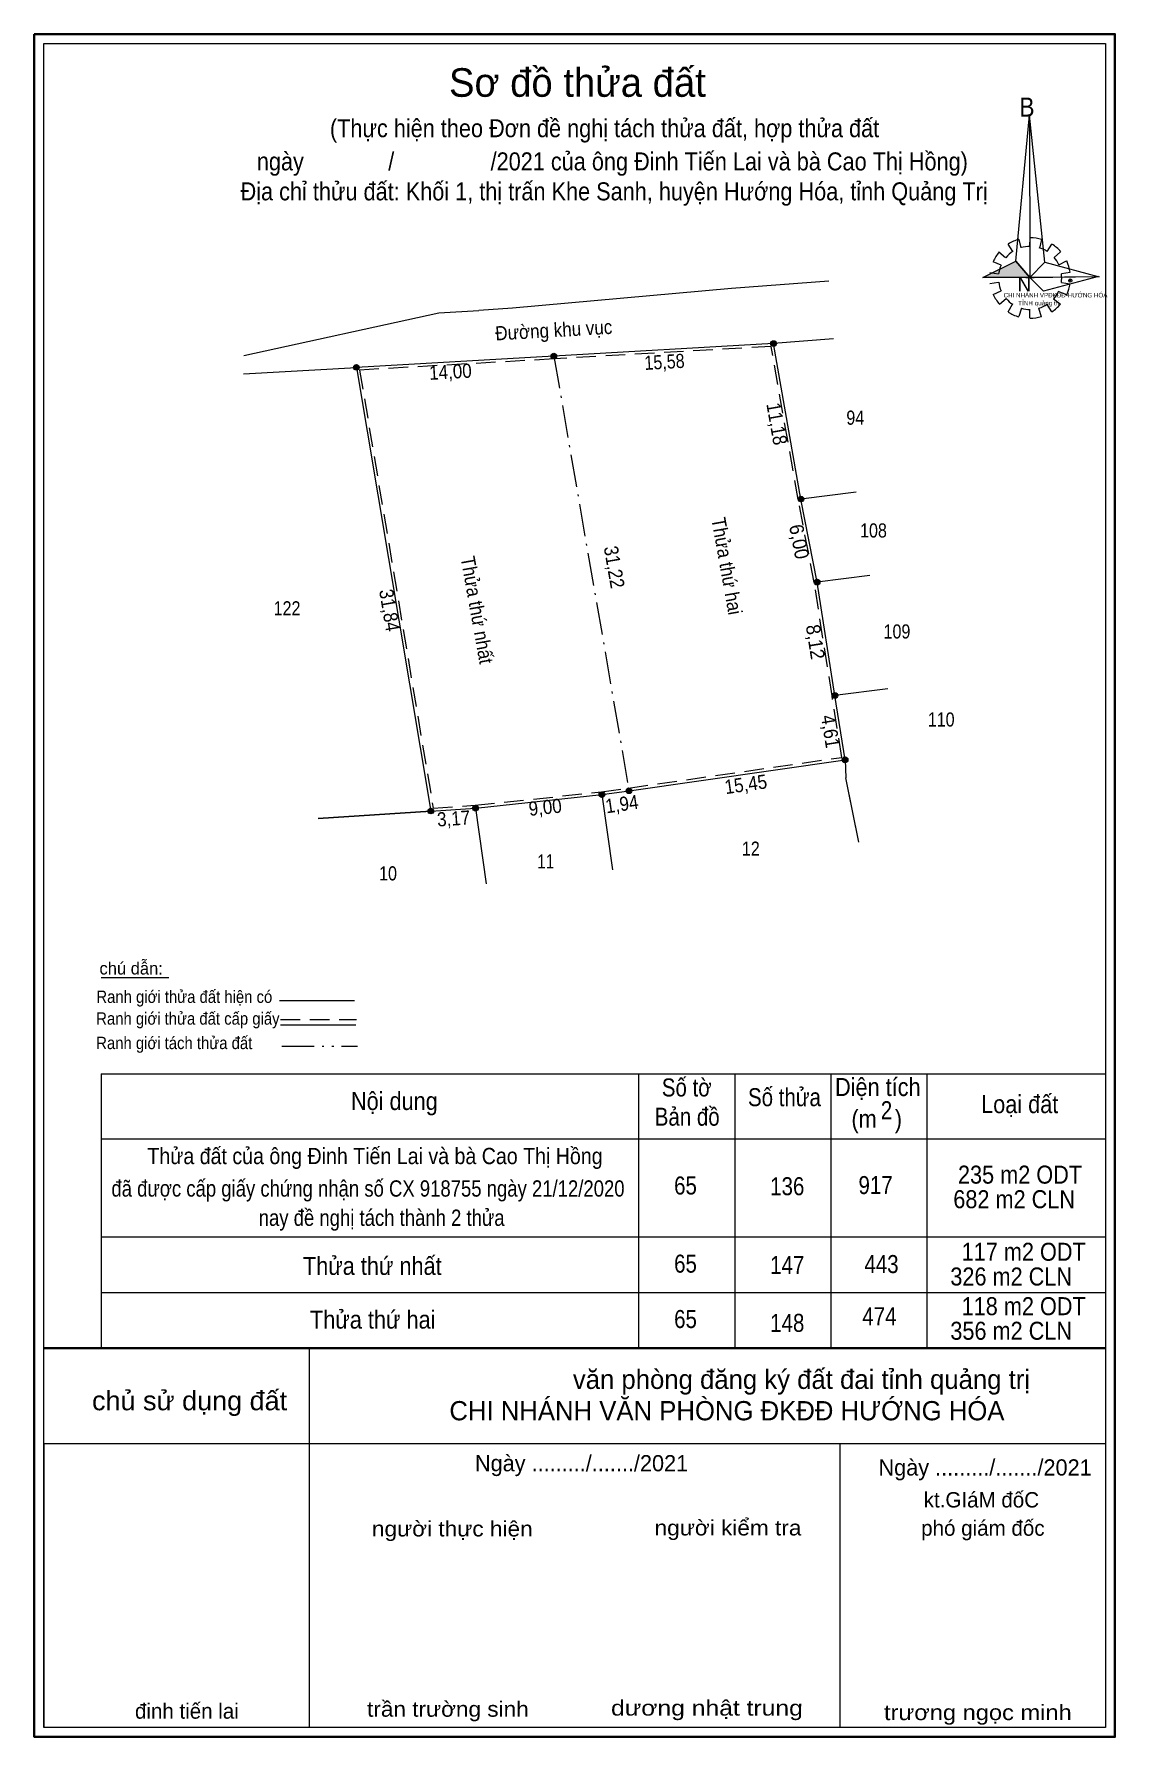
# Model space of a CAD drawing. Header units: metres. Extents: x 551896 to 551973, y 1839935 to 1840055.
import ezdxf
from ezdxf.enums import TextEntityAlignment as Align

# ---------------------------------------------------------------- set-up
doc = ezdxf.new("R2010")
doc.units = ezdxf.units.M
doc.header["$LTSCALE"] = 0.46
doc.header["$PDMODE"] = 32
doc.header["$PDSIZE"] = 0.23
for name, pattern in [('DASH_DOUBLE_DOT', [9.2, 5, -1.2, 0.3, -1.2, 0.3, -1.2]), ('DOT_DASHED', [7.7, 5, -1.2, 0.3, -1.2]), ('MEDIUM_DASHED', [4.5, 3, -1.5])]:
    doc.linetypes.add(name, pattern=pattern)
for name, color, linetype, lineweight in [('1', 7, 'Continuous', 13), ('10', 7, 'DOT_DASHED', 13), ('17', 7, 'Continuous', 13), ('4', 7, 'Continuous', 13), ('5', 7, 'Continuous', 35), ('6', 7, 'Continuous', 13), ('63', 7, 'DASH_DOUBLE_DOT', 13)]:
    doc.layers.add(name, color=color, linetype=linetype, lineweight=lineweight)
doc.layers.add('7', color=7, linetype='Continuous')

msp = doc.modelspace()

# ---------------------------------------------------------------- hatches: boundary and pattern name
at = {"layer": '1'}
msp.add_hatch(color=256, dxfattribs=at).paths.add_polyline_path([(551963.59, 1840037.94), (551965.93, 1840039.08), (551966.93, 1840037.94)])
at = {"layer": '4'}
for points in [[(551948.99, 1840033.26, 1), (551948.59, 1840033.26, 1)], [(551933.4371, 1840032.3699, 1), (551933.0371, 1840032.3699, 1)], [(551933.4371, 1840032.3699, 1), (551933.0371, 1840032.3699, 1)], [(551919.46, 1840031.57, 1), (551919.06, 1840031.57, 1)], [(551950.93, 1840022.25, 1), (551950.53, 1840022.25, 1)], [(551952.07, 1840016.37, 1), (551951.67, 1840016.37, 1)], [(551953.33, 1840008.35, 1), (551952.93, 1840008.35, 1)], [(551954.05, 1840003.8, 1), (551953.65, 1840003.8, 1)], [(551954.05, 1840003.8, 1), (551953.65, 1840003.8, 1)], [(551938.7568, 1840001.6051, 1), (551938.3568, 1840001.6051, 1)], [(551938.7568, 1840001.6051, 1), (551938.3568, 1840001.6051, 1)], [(551927.89, 1840000.38, 1), (551927.49, 1840000.38, 1)], [(551936.84, 1840001.33, 1), (551936.44, 1840001.33, 1)], [(551924.73, 1840000.17, 1), (551924.33, 1840000.17, 1)]]:
    msp.add_hatch(color=256, dxfattribs=at).paths.add_polyline_path(points)

# ---------------------------------------------------------------- linework, layer by layer
at = {"layer": '1'}
for p, q in [((551966.15, 1840040.63), (551966.3, 1840040.03)), ((551966.93, 1840040.13), (551966.95, 1840040.75)), ((551967.75, 1840040.63), (551967.6, 1840040.01)), ((551964.74, 1840039.74), (551965.21, 1840039.34)), ((551965.73, 1840039.78), (551965.39, 1840040.28)), ((551968.16, 1840039.78), (551968.49, 1840040.28)), ((551969.1, 1840039.74), (551968.64, 1840039.35)), ((551964.1, 1840038.29), (551964.71, 1840038.19)), ((551964.89, 1840038.81), (551964.34, 1840039.05)), ((551966.64, 1840037.92), (551967.23, 1840037.92)), ((551968.97, 1840038.83), (551969.53, 1840039.1)), ((551969.79, 1840038.29), (551969.16, 1840038.19)), ((551952.71, 1840037.68), (551945.82, 1840037.15)), ((551964.71, 1840037.57), (551964.1, 1840037.48)), ((551964.34, 1840036.72), (551964.89, 1840036.99)), ((551969.55, 1840036.7), (551968.93, 1840036.94)), ((551969.16, 1840037.57), (551969.79, 1840037.48)), ((551965.26, 1840036.41), (551964.78, 1840036.03)), ((551965.39, 1840035.5), (551965.71, 1840036.05)), ((551966.34, 1840035.76), (551966.15, 1840035.16)), ((551966.93, 1840035.06), (551966.93, 1840035.66)), ((551967.54, 1840035.76), (551967.73, 1840035.17)), ((551968.49, 1840035.5), (551968.16, 1840036.03)), ((551968.6, 1840036.41), (551969.1, 1840036.05)), ((551953.02, 1840033.59), (551948.79, 1840033.26)), ((551911.27, 1840031.11), (551919.26, 1840031.57)), ((551911.27, 1840031.11), (551919.26, 1840031.57)), ((551954.63, 1840022.74), (551950.73, 1840022.25)), ((551955.61, 1840016.84), (551951.87, 1840016.36)), ((551956.87, 1840008.83), (551953.13, 1840008.35)), ((551953.85, 1840003.8), (551953.9, 1840002.51)), ((551954.83, 1839997.97), (551953.9, 1840002.51)), ((551954.62, 1839999), (551953.9, 1840002.51)), ((551936.64, 1840001.33), (551937.39, 1839996.01)), ((551936.64, 1840001.33), (551937.39, 1839996.01)), ((551916.55, 1839999.65), (551924.53, 1840000.17)), ((551924.53, 1840000.17), (551916.55, 1839999.65)), ((551927.69, 1840000.38), (551928.45, 1839995.01)), ((551927.69, 1840000.38), (551928.45, 1839995.01)), ((551901.19, 1839981.58), (551972.27, 1839981.58)), ((551901.19, 1839981.58), (551901.19, 1839962.15)), ((551939.24, 1839981.58), (551939.24, 1839962.15)), ((551946.04, 1839981.58), (551946.04, 1839962.15)), ((551952.84, 1839981.58), (551952.84, 1839962.15)), ((551959.64, 1839981.58), (551959.64, 1839962.15)), ((551901.19, 1839976.97), (551972.27, 1839976.97)), ((551901.19, 1839970.03), (551972.27, 1839970.03)), ((551901.19, 1839966.09), (551972.27, 1839966.09)), ((551902.15, 1839966.09), (551972.27, 1839966.09)), ((551902.15, 1839962.15), (551972.27, 1839962.15)), ((551915.92, 1839962.15), (551915.92, 1839935.33)), ((551896.45, 1839961.49), (551896.45, 1839934.64)), ((551897.14, 1839955.4), (551972.27, 1839955.4)), ((551897.14, 1839955.4), (551897.14, 1839935.33)), ((551953.49, 1839955.4), (551953.49, 1839935.33))]:
    msp.add_line(p, q, dxfattribs=at)
at = {"layer": '1', "lineweight": 35}
msp.add_line((551897.14, 1839962.15), (551972.27, 1839962.15), dxfattribs=at)
at = {"layer": '1'}
for points in [[(551896.45, 1839934.64), (551896.45, 1840055.16), (551972.94, 1840055.16), (551972.94, 1839934.64)], [(551896.45, 1839934.64), (551896.45, 1840055.16), (551972.94, 1840055.16), (551972.94, 1839934.64)], [(551966.9, 1840049.42), (551966.93, 1840037.94), (551965.93, 1840039.08)], [(551966.9, 1840049.42), (551966.93, 1840037.94), (551967.99, 1840039.01)], [(551963.59, 1840037.94), (551965.93, 1840039.08), (551966.93, 1840037.94)], [(551971.83, 1840037.98), (551966.93, 1840037.94), (551967.99, 1840039.01)], [(551971.79, 1840038), (551967.9, 1840036.96), (551966.93, 1840037.94)]]:
    msp.add_lwpolyline(points, close=True, dxfattribs=at)
for points in [[(551945.82, 1840037.15), (551930.32, 1840035.76), (551927.93, 1840035.6)], [(551911.29, 1840032.41), (551925.1, 1840035.42), (551927.93, 1840035.6)]]:
    msp.add_lwpolyline(points, dxfattribs=at)
at = {"layer": '1', "linetype": 'MEDIUM_DASHED'}
msp.add_lwpolyline([(551953.62, 1840003.97), (551952.93, 1840008.32), (551951.67, 1840016.34), (551950.53, 1840022.21), (551948.62, 1840033.05), (551933.25, 1840032.17), (551919.49, 1840031.38), (551924.7, 1840000.38), (551927.67, 1840000.58), (551936.62, 1840001.53), (551938.53, 1840001.8)], close=True, dxfattribs=at)
at = {"layer": '1'}
for centre, major_axis, start_param, end_param in [((551966.9416, 1840037.9022), (2.8599, 0), 1.84955988, 2.13900916), ((551966.9416, 1840037.9022), (2.8599, 0), 1.27924208, 1.56332225), ((551966.9416, 1840037.9022), (2.8599, 0), 2.43958176, 2.72400246), ((551966.9416, 1840037.9022), (2.2414, 0), 2.13373541, 2.44496261), ((551966.9416, 1840037.9022), (2.2414, 0), 1.56985589, 1.85611068), ((551966.9416, 1840037.9022), (2.2414, 0), 1.00270906, 1.2755622), ((551966.9416, 1840037.9022), (2.8599, 0), 0.71056237, 0.99687234), ((551966.9416, 1840037.9022), (2.2414, 0), 0.42678376, 0.70646463), ((551966.9416, 1840037.9022), (2.2414, 0), 2.72368549, 3.01515824), ((551966.9416, 1840037.9022), (2.2414, 0), 6.13558388, 6.41618463), ((551966.9416, 1840037.9022), (2.8599, 0), 0.1390515, 0.43393316), ((551966.9416, 1840037.9022), (2.8599, 0), 3.56988637, 3.85691866), ((551966.9416, 1840037.9022), (2.2414, 0), 3.28229955, 3.56105054), ((551966.9416, 1840037.9022), (2.2414, 0), 5.56137327, 5.83951437), ((551966.9416, 1840037.9022), (2.8599, 0), 5.85230288, 6.13839648), ((551966.9416, 1840037.9022), (2.2414, 0), 3.86077574, 4.13258255), ((551966.9416, 1840037.9022), (2.2414, 0), 4.43854677, 4.71314001), ((551966.9416, 1840037.9022), (2.2414, 0), 4.99087134, 5.28933161), ((551966.9416, 1840037.9022), (2.8599, 0), 5.28561416, 5.56798705), ((551966.9253, 1840037.8852), (2.8599, 0), 4.1470906, 4.43659307), ((551966.9416, 1840037.9022), (2.8599, 0), 4.71301008, 4.99761054)]:
    msp.add_ellipse(centre, major_axis=major_axis, ratio=0.995001, start_param=start_param, end_param=end_param, dxfattribs=at)
msp.add_point((551969.79, 1840037.71), dxfattribs=at)
at = {"layer": '10'}
msp.add_line((551933.24, 1840032.37), (551938.56, 1840001.61), dxfattribs=at)
at = {"layer": '10', "linetype": 'Continuous'}
msp.add_lwpolyline([(551953.85, 1840003.8), (551953.13, 1840008.35), (551951.87, 1840016.37), (551950.73, 1840022.25), (551948.79, 1840033.26), (551933.24, 1840032.37), (551919.26, 1840031.57), (551924.53, 1840000.17), (551927.69, 1840000.38), (551936.64, 1840001.33), (551938.56, 1840001.61)], close=True, dxfattribs=at)
at = {"layer": '17'}
msp.add_line((551901.2, 1839988.39), (551905.98, 1839988.39), dxfattribs=at)
at = {"layer": '4'}
for centre in [(551948.79, 1840033.26), (551933.2371, 1840032.3699), (551933.2371, 1840032.3699), (551919.26, 1840031.57), (551950.73, 1840022.25), (551951.87, 1840016.37), (551953.13, 1840008.35), (551953.85, 1840003.8), (551953.85, 1840003.8), (551938.5568, 1840001.6051), (551938.5568, 1840001.6051), (551927.69, 1840000.38), (551936.64, 1840001.33), (551924.53, 1840000.17)]:
    msp.add_circle(centre, 0.2, dxfattribs=at)
at = {"layer": '5'}
msp.add_lwpolyline([(551896.46, 1840055.16), (551972.95, 1840055.16), (551972.95, 1839934.64), (551896.46, 1839934.64)], close=True, dxfattribs=at)
at = {"layer": '5', "lineweight": 13}
msp.add_lwpolyline([(551972.27, 1839962.15), (551972.27, 1839935.32), (551897.14, 1839935.32), (551897.14, 1840054.48), (551972.27, 1840054.48)], close=True, dxfattribs=at)
at = {"layer": '6'}
for p, q in [((551913.82, 1839986.76), (551919.14, 1839986.76)), ((551913.9, 1839985.05), (551919.22, 1839985.05))]:
    msp.add_line(p, q, dxfattribs=at)
at = {"layer": '6', "linetype": 'MEDIUM_DASHED'}
msp.add_line((551913.9, 1839985.41), (551919.27, 1839985.41), dxfattribs=at)
at = {"layer": '63'}
msp.add_line((551913.98, 1839983.52), (551919.33, 1839983.52), dxfattribs=at)

# ---------------------------------------------------------------- texts
at = {"layer": '1'}
msp.add_text('Sơ đồ thửa đất', height=2.023, dxfattribs=at).set_placement((551934.905, 1840050.72), align=Align.CENTER)
for s, height, width, p in [('B', 1.347, 0.9, (551966.18, 1840049.32)), ('TỈNH quảng trị', 0.3187, 1.05, (551966.1, 1840035.96))]:
    msp.add_text(s, height=height, dxfattribs=dict(at, width=width)).set_placement(p)
for s, height, p in [('N', 1, (551966.05, 1840036.94)), ('CHI NHÁNH VPĐKĐĐ-HƯỚNG HÓA', 0.3185, (551965.07, 1840036.52))]:
    msp.add_text(s, height=height, dxfattribs=at).set_placement(p)
at = {"layer": '1', "width": 0.9}
for s, rotation, p in [('Đường khu vục', 3.275, (551933.2614, 1840033.7101)), ('Thửa thứ hai', 280.123, (551944.9922, 1840017.4229)), ('Thửa thứ nhất', 280.123, (551927.3129, 1840014.3129))]:
    msp.add_text(s, height=1, rotation=rotation, dxfattribs=at).set_placement(p, align=Align.CENTER)
at = {"layer": '1'}
for s, width, p in [(' 94', 0.85, (551954.415, 1840027.51)), ('108', 0.85, (551955.86, 1840019.53)), ('122', 0.85, (551914.355, 1840014.02)), (' 109', 0.85, (551957.365, 1840012.38)), (' 110', 0.85, (551960.495, 1840006.15)), ('11', 0.8, (551932.665, 1839996.11)), ('12', 0.85, (551947.18, 1839997.01)), (' 10', 0.85, (551921.345, 1839995.26))]:
    msp.add_text(s, height=1, dxfattribs=dict(at, width=width)).set_placement(p, align=Align.CENTER)
for s, height, p in [('văn phòng đăng ký đất đai tỉnh quảng trị', 1.36, (551966.94, 1839959.27)), ('CHI NHÁNH VĂN PHÒNG ĐKĐĐ HƯỚNG HÓA', 1.36, (551965.13, 1839957.05)), ('kt.GIáM đốC', 1.088, (551967.58, 1839950.88)), ('phó giám đốc', 1.088, (551967.97, 1839948.88)), ('đinh tiến lai', 1.086, (551910.94, 1839935.93))]:
    msp.add_text(s, height=height, dxfattribs=at).set_placement(p, align=Align.RIGHT)
for s, height, width, p in [('chủ sử dụng đất', 1.36, 1.05, (551914.36, 1839957.76)), ('người thực hiện', 1.088, 1.1, (551931.74, 1839948.83)), ('người kiểm tra', 1.088, 1.1, (551950.76, 1839948.9)), ('trần trường sinh', 1.086, 1.1, (551931.46, 1839936.07)), ('dương nhật trung', 1.088, 1.2, (551950.86, 1839936.15)), ('trương ngọc minh', 1.088, 1.15, (551969.89, 1839935.83))]:
    msp.add_text(s, height=height, dxfattribs=dict(at, width=width)).set_placement(p, align=Align.RIGHT)
at = {"layer": '5'}
for s, rotation, width, p in [('15,58', 3.275, 0.85, (551941.0964, 1840031.4639)), ('14,00', 3.275, 0.9, (551925.9464, 1840030.7651)), ('11,18', 279.993, 0.9, (551948.5358, 1840027.4918)), ('6,00', 280.972, 0.95, (551950.1146, 1840019.1402)), ('31,22', 279.81, 0.9, (551937.0228, 1840017.3502)), ('31,84', 279.527, 0.9, (551921.1155, 1840014.2978)), ('8,12', 278.929, 0.95, (551951.2581, 1840012.0626)), ('4,61', 278.992, 0.9, (551952.3207, 1840005.7281)), ('15,45', 8.167, 0.9, (551946.894, 1840001.5744)), ('9,00', 6.059, 0.9, (551932.6772, 1839999.945)), ('1,94', 8.167, 0.9, (551938.124, 1840000.1714)), ('3,17', 3.802, 0.9, (551926.1768, 1839999.1462))]:
    msp.add_text(s, height=1, rotation=rotation, dxfattribs=dict(at, width=width)).set_placement(p, align=Align.CENTER)
at = {"layer": '6'}
msp.add_text('chú dẫn:', height=0.8742, dxfattribs=at).set_placement((551901.08, 1839988.6))
for s, height, width, p in [('Ranh giới thửa đất hiện có ', 0.8742, 0.9, (551900.86, 1839986.59)), ('Ranh giới thửa đất cấp giấy', 0.8742, 0.9, (551900.85, 1839985.05)), ('Ranh giới tách thửa đất', 0.8742, 0.9, (551900.85, 1839983.32)), ('Số tờ', 1.275, 0.85, (551940.88, 1839979.97)), ('Diện tích', 1.275, 0.9, (551953.14, 1839980)), ('Nội dung', 1.275, 0.9, (551918.88, 1839979.01)), ('Số thửa', 1.275, 0.85, (551946.98, 1839979.28)), ('Loại đất', 1.275, 0.9, (551963.48, 1839978.79)), ('Bản đồ', 1.275, 0.85, (551940.38, 1839977.9)), ('(m   )', 1.275, 0.9, (551954.3, 1839977.75)), ('2', 1.275, 0.85, (551956.38, 1839978.36)), ('Thửa đất của ông Đinh Tiến Lai và bà Cao Thị Hồng', 1.152, 0.9, (551904.47, 1839975.18)), (' đã được cấp giấy chứng nhận số CX 918755 ngày 21/12/2020', 1.152, 0.85, (551901.56, 1839972.88)), ('65', 1.275, 0.85, (551941.75, 1839973.03)), ('136', 1.275, 0.85, (551948.55, 1839972.98)), ('917', 1.275, 0.85, (551954.8, 1839973.06)), ('235 m2 ODT', 1.275, 0.9, (551961.84, 1839973.8)), ('682 m2 CLN', 1.275, 0.9, (551961.51, 1839972.06)), ('nay đề nghị tách thành 2 thửa', 1.152, 0.85, (551912.35, 1839970.81)), ('117 m2 ODT', 1.275, 0.9, (551962.1, 1839968.34)), ('Thửa thứ nhất', 1.275, 0.9, (551915.48, 1839967.34)), ('65', 1.275, 0.85, (551941.75, 1839967.5)), ('147', 1.275, 0.85, (551948.55, 1839967.41)), ('443', 1.275, 0.85, (551955.22, 1839967.47)), ('326 m2 CLN', 1.275, 0.9, (551961.3, 1839966.59)), ('118 m2 ODT', 1.275, 0.9, (551962.1, 1839964.49)), ('Thửa thứ hai', 1.275, 0.9, (551915.98, 1839963.54)), ('65', 1.275, 0.85, (551941.75, 1839963.58)), ('148', 1.275, 0.85, (551948.55, 1839963.31)), ('474', 1.275, 0.85, (551955.07, 1839963.78)), ('356 m2 CLN', 1.275, 0.9, (551961.3, 1839962.75))]:
    msp.add_text(s, height=height, dxfattribs=dict(at, width=width)).set_placement(p)
for p in [(551935.2, 1839953.44), (551963.76, 1839953.14)]:
    msp.add_text('Ngày ........./......./2021', height=1.147, dxfattribs=at).set_placement(p, align=Align.CENTER)
at = {"layer": '7', "width": 0.9}
for s, p in [('(Thực hiện theo Đơn đề nghị tách thửa đất, hợp thửa đất ', (551937.04, 1840047.86)), ('ngày              /                /2021 của ông Đinh Tiến Lai và bà Cao Thị Hồng)', (551937.38, 1840045.51)), ('Địa chỉ thửu đất: Khối 1, thị trấn Khe Sanh, huyện Hướng Hóa, tỉnh Quảng Trị', (551937.505, 1840043.39))]:
    msp.add_text(s, height=1.275, dxfattribs=at).set_placement(p, align=Align.CENTER)

doc.saveas('drawing.dxf')
